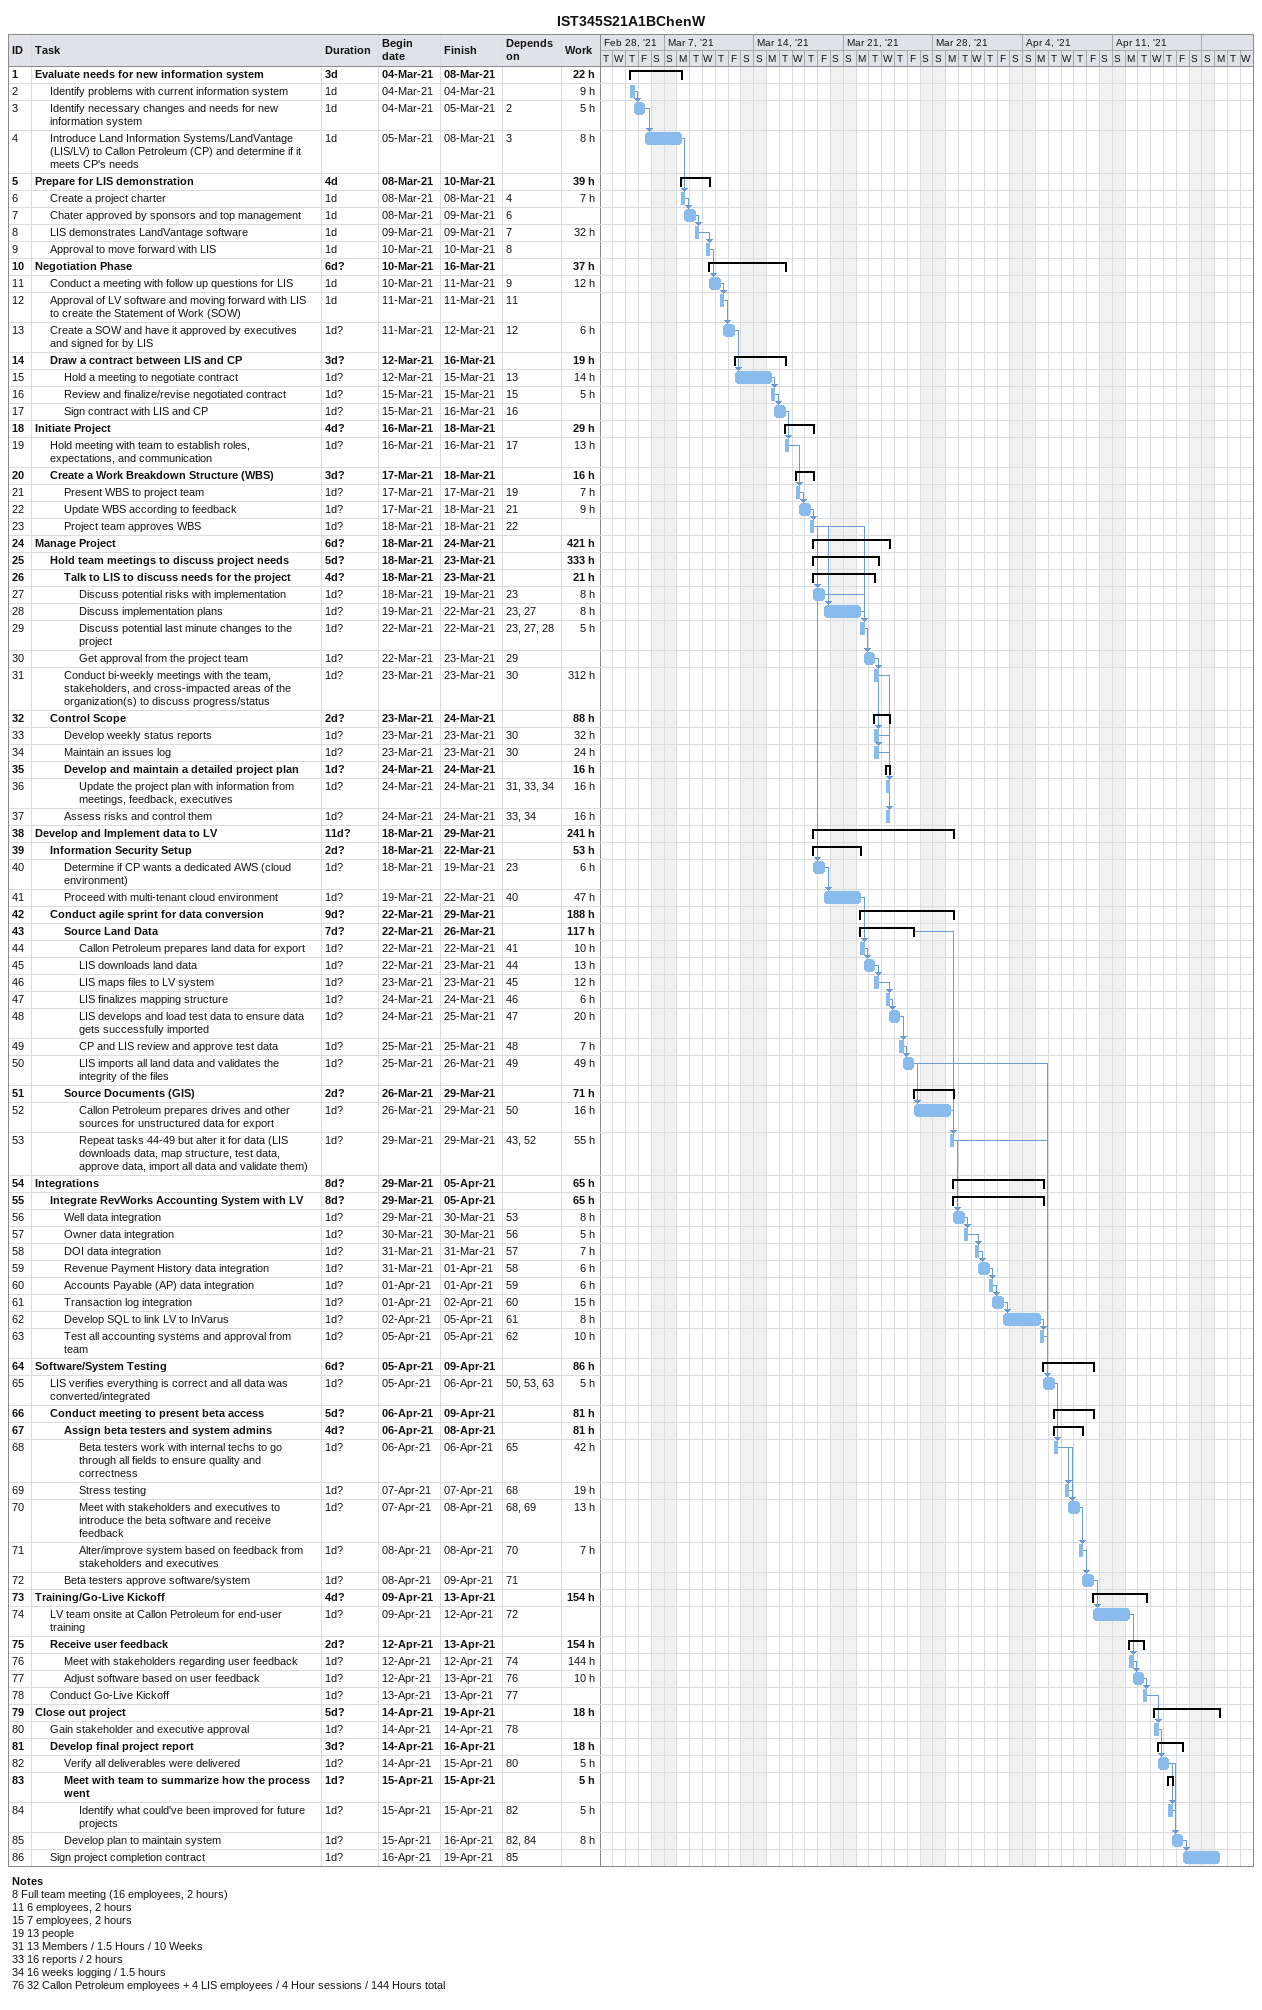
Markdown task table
IST345S21A1BChenW

| ID | Level | Task | Duration | Start | Finish | Predecessors | Work (h) |
|---|---|---|---|---|---|---|---|
| 1 | 1 | **Evaluate needs for new information system** | 3d | 2021-03-04 | 2021-03-08 |  | 22 |
| 2 | 2 | Identify problems with current information system | 1d | 2021-03-04 | 2021-03-04 |  | 9 |
| 3 | 2 | Identify necessary changes and needs for new information system | 1d | 2021-03-04 | 2021-03-05 | 2 | 5 |
| 4 | 2 | Introduce Land Information Systems/LandVantage (LIS/LV) to Callon Petroleum (CP) and determine if it meets CP's needs | 1d | 2021-03-05 | 2021-03-08 | 3 | 8 |
| 5 | 1 | **Prepare for LIS demonstration** | 4d | 2021-03-08 | 2021-03-10 |  | 39 |
| 6 | 2 | Create a project charter | 1d | 2021-03-08 | 2021-03-08 | 4 | 7 |
| 7 | 2 | Chater approved by sponsors and top management | 1d | 2021-03-08 | 2021-03-09 | 6 |  |
| 8 | 2 | LIS demonstrates LandVantage software | 1d | 2021-03-09 | 2021-03-09 | 7 | 32 |
| 9 | 2 | Approval to move forward with LIS | 1d | 2021-03-10 | 2021-03-10 | 8 |  |
| 10 | 1 | **Negotiation Phase** | 6d? | 2021-03-10 | 2021-03-16 |  | 37 |
| 11 | 2 | Conduct a meeting with follow up questions for LIS | 1d | 2021-03-10 | 2021-03-11 | 9 | 12 |
| 12 | 2 | Approval of LV software and moving forward with LIS to create the Statement of Work (SOW) | 1d | 2021-03-11 | 2021-03-11 | 11 |  |
| 13 | 2 | Create a SOW and have it approved by executives and signed for by LIS | 1d? | 2021-03-11 | 2021-03-12 | 12 | 6 |
| 14 | 2 | **Draw a contract between LIS and CP** | 3d? | 2021-03-12 | 2021-03-16 |  | 19 |
| 15 | 3 | Hold a meeting to negotiate contract | 1d? | 2021-03-12 | 2021-03-15 | 13 | 14 |
| 16 | 3 | Review and finalize/revise negotiated contract | 1d? | 2021-03-15 | 2021-03-15 | 15 | 5 |
| 17 | 3 | Sign contract with LIS and CP | 1d? | 2021-03-15 | 2021-03-16 | 16 |  |
| 18 | 1 | **Initiate Project** | 4d? | 2021-03-16 | 2021-03-18 |  | 29 |
| 19 | 2 | Hold meeting with team to establish roles, expectations, and communication | 1d? | 2021-03-16 | 2021-03-16 | 17 | 13 |
| 20 | 2 | **Create a Work Breakdown Structure (WBS)** | 3d? | 2021-03-17 | 2021-03-18 |  | 16 |
| 21 | 3 | Present WBS to project team | 1d? | 2021-03-17 | 2021-03-17 | 19 | 7 |
| 22 | 3 | Update WBS according to feedback | 1d? | 2021-03-17 | 2021-03-18 | 21 | 9 |
| 23 | 3 | Project team approves WBS | 1d? | 2021-03-18 | 2021-03-18 | 22 |  |
| 24 | 1 | **Manage Project** | 6d? | 2021-03-18 | 2021-03-24 |  | 421 |
| 25 | 2 | **Hold team meetings to discuss project needs** | 5d? | 2021-03-18 | 2021-03-23 |  | 333 |
| 26 | 3 | **Talk to LIS to discuss needs for the project** | 4d? | 2021-03-18 | 2021-03-23 |  | 21 |
| 27 | 4 | Discuss potential risks with implementation | 1d? | 2021-03-18 | 2021-03-19 | 23 | 8 |
| 28 | 4 | Discuss implementation plans | 1d? | 2021-03-19 | 2021-03-22 | 23, 27 | 8 |
| 29 | 4 | Discuss potential last minute changes to the project | 1d? | 2021-03-22 | 2021-03-22 | 23, 27, 28 | 5 |
| 30 | 4 | Get approval from the project team | 1d? | 2021-03-22 | 2021-03-23 | 29 |  |
| 31 | 3 | Conduct bi-weekly meetings with the team, stakeholders, and cross-impacted areas of the organization(s) to discuss progress/status | 1d? | 2021-03-23 | 2021-03-23 | 30 | 312 |
| 32 | 2 | **Control Scope** | 2d? | 2021-03-23 | 2021-03-24 |  | 88 |
| 33 | 3 | Develop weekly status reports | 1d? | 2021-03-23 | 2021-03-23 | 30 | 32 |
| 34 | 3 | Maintain an issues log | 1d? | 2021-03-23 | 2021-03-23 | 30 | 24 |
| 35 | 3 | **Develop and maintain a detailed project plan** | 1d? | 2021-03-24 | 2021-03-24 |  | 16 |
| 36 | 4 | Update the project plan with information from meetings, feedback, executives | 1d? | 2021-03-24 | 2021-03-24 | 31, 33, 34 | 16 |
| 37 | 3 | Assess risks and control them | 1d? | 2021-03-24 | 2021-03-24 | 33, 34 | 16 |
| 38 | 1 | **Develop and Implement data to LV** | 11d? | 2021-03-18 | 2021-03-29 |  | 241 |
| 39 | 2 | **Information Security Setup** | 2d? | 2021-03-18 | 2021-03-22 |  | 53 |
| 40 | 3 | Determine if CP wants a dedicated AWS (cloud environment) | 1d? | 2021-03-18 | 2021-03-19 | 23 | 6 |
| 41 | 3 | Proceed with multi-tenant cloud environment | 1d? | 2021-03-19 | 2021-03-22 | 40 | 47 |
| 42 | 2 | **Conduct agile sprint for data conversion** | 9d? | 2021-03-22 | 2021-03-29 |  | 188 |
| 43 | 3 | **Source Land Data** | 7d? | 2021-03-22 | 2021-03-26 |  | 117 |
| 44 | 4 | Callon Petroleum prepares land data for export | 1d? | 2021-03-22 | 2021-03-22 | 41 | 10 |
| 45 | 4 | LIS downloads land data | 1d? | 2021-03-22 | 2021-03-23 | 44 | 13 |
| 46 | 4 | LIS maps files to LV system | 1d? | 2021-03-23 | 2021-03-23 | 45 | 12 |
| 47 | 4 | LIS finalizes mapping structure | 1d? | 2021-03-24 | 2021-03-24 | 46 | 6 |
| 48 | 4 | LIS develops and load test data to ensure data gets successfully imported | 1d? | 2021-03-24 | 2021-03-25 | 47 | 20 |
| 49 | 4 | CP and LIS review and approve test data | 1d? | 2021-03-25 | 2021-03-25 | 48 | 7 |
| 50 | 4 | LIS imports all land data and validates the integrity of the files | 1d? | 2021-03-25 | 2021-03-26 | 49 | 49 |
| 51 | 3 | **Source Documents (GIS)** | 2d? | 2021-03-26 | 2021-03-29 |  | 71 |
| 52 | 4 | Callon Petroleum prepares drives and other sources for unstructured data for export | 1d? | 2021-03-26 | 2021-03-29 | 50 | 16 |
| 53 | 4 | Repeat tasks 44-49 but alter it for data (LIS downloads data, map structure, test data, approve data, import all data and validate them) | 1d? | 2021-03-29 | 2021-03-29 | 43, 52 | 55 |
| 54 | 1 | **Integrations** | 8d? | 2021-03-29 | 2021-04-05 |  | 65 |
| 55 | 2 | **Integrate RevWorks Accounting System with LV** | 8d? | 2021-03-29 | 2021-04-05 |  | 65 |
| 56 | 3 | Well data integration | 1d? | 2021-03-29 | 2021-03-30 | 53 | 8 |
| 57 | 3 | Owner data integration | 1d? | 2021-03-30 | 2021-03-30 | 56 | 5 |
| 58 | 3 | DOI data integration | 1d? | 2021-03-31 | 2021-03-31 | 57 | 7 |
| 59 | 3 | Revenue Payment History data integration | 1d? | 2021-03-31 | 2021-04-01 | 58 | 6 |
| 60 | 3 | Accounts Payable (AP) data integration | 1d? | 2021-04-01 | 2021-04-01 | 59 | 6 |
| 61 | 3 | Transaction log integration | 1d? | 2021-04-01 | 2021-04-02 | 60 | 15 |
| 62 | 3 | Develop SQL to link LV to InVarus | 1d? | 2021-04-02 | 2021-04-05 | 61 | 8 |
| 63 | 3 | Test all accounting systems and approval from team | 1d? | 2021-04-05 | 2021-04-05 | 62 | 10 |
| 64 | 1 | **Software/System Testing** | 6d? | 2021-04-05 | 2021-04-09 |  | 86 |
| 65 | 2 | LIS verifies everything is correct and all data was converted/integrated | 1d? | 2021-04-05 | 2021-04-06 | 50, 53, 63 | 5 |
| 66 | 2 | **Conduct meeting to present beta access** | 5d? | 2021-04-06 | 2021-04-09 |  | 81 |
| 67 | 3 | **Assign beta testers and system admins** | 4d? | 2021-04-06 | 2021-04-08 |  | 81 |
| 68 | 4 | Beta testers work with internal techs to go through all fields to ensure quality and correctness | 1d? | 2021-04-06 | 2021-04-06 | 65 | 42 |
| 69 | 4 | Stress testing | 1d? | 2021-04-07 | 2021-04-07 | 68 | 19 |
| 70 | 4 | Meet with stakeholders and executives to introduce the beta software and receive feedback | 1d? | 2021-04-07 | 2021-04-08 | 68, 69 | 13 |
| 71 | 4 | Alter/improve system based on feedback from stakeholders and executives | 1d? | 2021-04-08 | 2021-04-08 | 70 | 7 |
| 72 | 3 | Beta testers approve software/system | 1d? | 2021-04-08 | 2021-04-09 | 71 |  |
| 73 | 1 | **Training/Go-Live Kickoff** | 4d? | 2021-04-09 | 2021-04-13 |  | 154 |
| 74 | 2 | LV team onsite at Callon Petroleum for end-user training | 1d? | 2021-04-09 | 2021-04-12 | 72 |  |
| 75 | 2 | **Receive user feedback** | 2d? | 2021-04-12 | 2021-04-13 |  | 154 |
| 76 | 3 | Meet with stakeholders regarding user feedback | 1d? | 2021-04-12 | 2021-04-12 | 74 | 144 |
| 77 | 3 | Adjust software based on user feedback | 1d? | 2021-04-12 | 2021-04-13 | 76 | 10 |
| 78 | 2 | Conduct Go-Live Kickoff | 1d? | 2021-04-13 | 2021-04-13 | 77 |  |
| 79 | 1 | **Close out project** | 5d? | 2021-04-14 | 2021-04-19 |  | 18 |
| 80 | 2 | Gain stakeholder and executive approval | 1d? | 2021-04-14 | 2021-04-14 | 78 |  |
| 81 | 2 | **Develop final project report** | 3d? | 2021-04-14 | 2021-04-16 |  | 18 |
| 82 | 3 | Verify all deliverables were delivered | 1d? | 2021-04-14 | 2021-04-15 | 80 | 5 |
| 83 | 3 | **Meet with team to summarize how the process went** | 1d? | 2021-04-15 | 2021-04-15 |  | 5 |
| 84 | 4 | Identify what could've been improved for future projects | 1d? | 2021-04-15 | 2021-04-15 | 82 | 5 |
| 85 | 3 | Develop plan to maintain system | 1d? | 2021-04-15 | 2021-04-16 | 82, 84 | 8 |
| 86 | 2 | Sign project completion contract | 1d? | 2021-04-16 | 2021-04-19 | 85 |  |

Notes
- 8: Full team meeting (16 employees, 2 hours)
- 11: 6 employees, 2 hours
- 15: 7 employees, 2 hours
- 19: 13 people
- 31: 13 Members / 1.5 Hours / 10 Weeks
- 33: 16 reports / 2 hours
- 34: 16 weeks logging / 1.5 hours
- 76: 32 Callon Petroleum employees + 4 LIS employees / 4 Hour sessions / 144 Hours total
